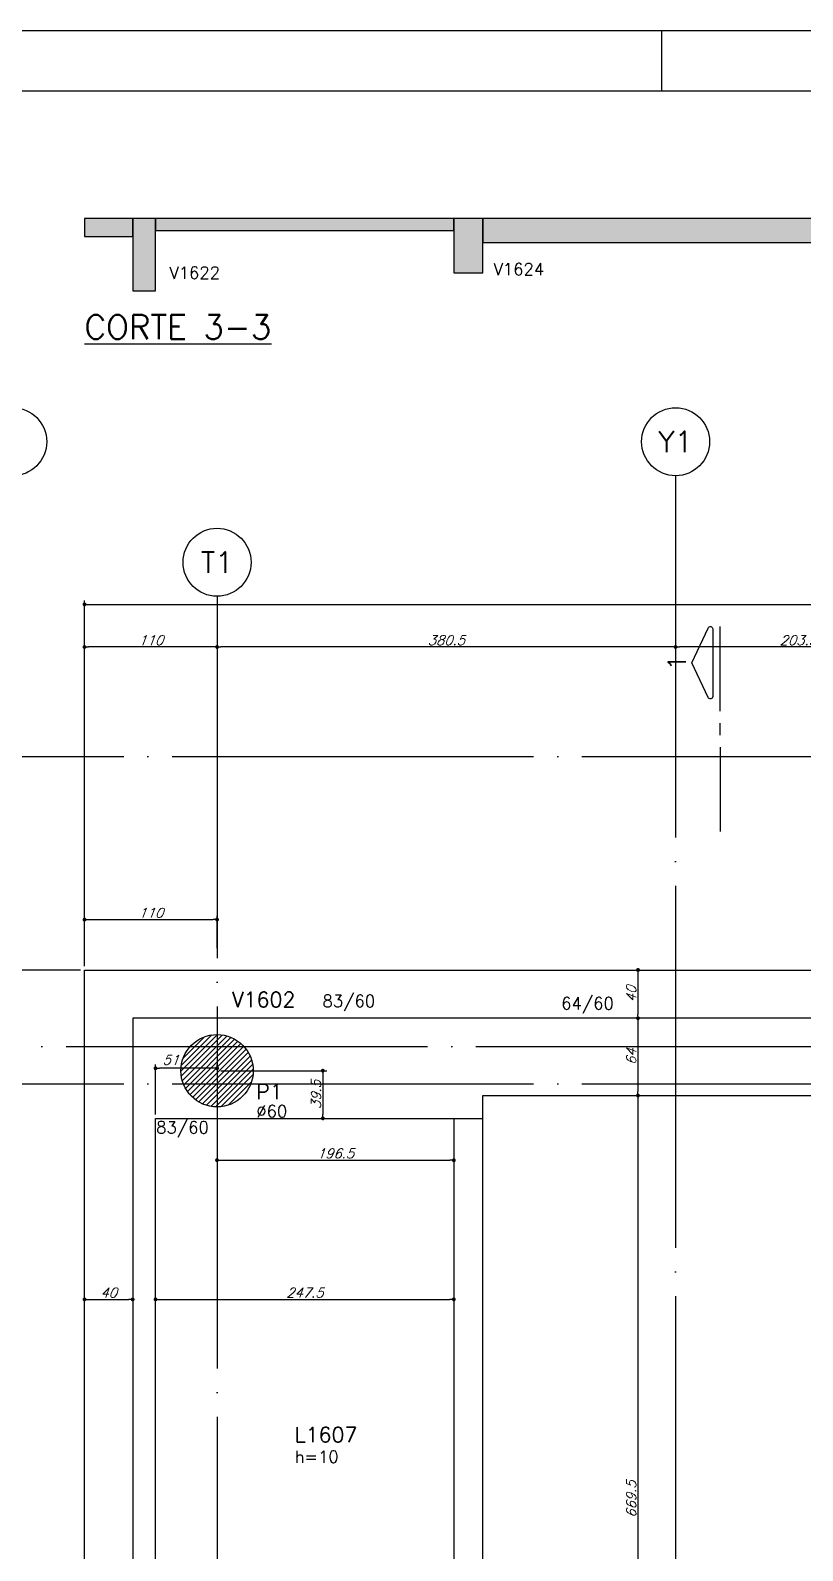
# Model space of a CAD drawing. Header units: millimetres. Extents: x -2368 to 4502, y -2283 to 2217.
# Drawn here: x -1245 to -604, y 957 to 2217 of the extents above; entities that cross this region are included whole.
import ezdxf
from ezdxf.enums import TextEntityAlignment as Align

# ---------------------------------------------------------------- set-up
doc = ezdxf.new("R2010")
doc.units = ezdxf.units.MM
doc.header["$LTSCALE"] = 50
doc.linetypes.add('EIXO', pattern=[6.8, 6, -0.4, 0, -0.4])
for name, color, linetype in [('F-CORTE', 4, 'Continuous'), ('F-CORTE-INDICAÇÃO', 4, 'Continuous'), ('F-COTAS', 106, 'Continuous'), ('F-EIXO', 12, 'EIXO'), ('F-LAJES', 3, 'Continuous'), ('F-LAJES-DIM', 2, 'Continuous'), ('F-LAJES-NOME', 4, 'Continuous'), ('F-MARGEM', 1, 'Continuous'), ('F-PILARES-DIM', 172, 'Continuous'), ('F-PILARES-HACH', 174, 'Continuous'), ('F-PILARES-NOME', 170, 'Continuous'), ('F-PILARES-S', 170, 'Continuous'), ('F-SOLIDO-CORTE', 71, 'Continuous'), ('F-TEXTO', 6, 'Continuous'), ('F-TEXTO-YELLOW', 2, 'Continuous'), ('F-VIGAS', 3, 'Continuous'), ('F-VIGAS-DIM', 2, 'Continuous'), ('F-VIGAS-NOME', 4, 'Continuous')]:
    doc.layers.add(name, color=color, linetype=linetype)
doc.styles.add('CP-TEXT-INCL', font='romans.shx', dxfattribs={"oblique": 20})
doc.styles.add('MCP', font='romans.shx')
doc.styles.add('ROMANS', font='romans.shx')
doc.dimstyles.new('CP-COTAS-50', dxfattribs={"dimscale": 0.64, "dimtxt": 12.5, "dimasz": 5, "dimexe": 5, "dimexo": 5, "dimgap": 2.5, "dimtad": 1, "dimdec": 1, "dimdsep": 46, "dimtxsty": 'CP-TEXT-INCL', "dimblk1": 'DOT', "dimblk2": 'DOT', "dimsah": 1, "dimcen": 9, "dimclrd": 256, "dimclre": 256, "dimclrt": 256, "dimadec": 0, "dimazin": 0, "dimtfac": 1, "dimtdec": 1, "dimtmove": 2, "dimatfit": 3, "dimldrblk": 'DOT', "dimfxl": 0, "dimtolj": 1, "dimarcsym": 0})

# ---------------------------------------------------------------- blocks, each defined once
blk = doc.blocks.new('*U7')
at = {"layer": 'F-CORTE-INDICAÇÃO'}
for p, q in [((70, 0), (0, 0)), ((80, 0), (90, 0)), ((100, 0), (170, 0))]:
    blk.add_line(p, q, dxfattribs=at)
blk.add_lwpolyline([(112, 6, -0.802585), (111.2, 9.8), (140, 23.3), (168.8, 9.8, -0.802585), (168, 6)], format="xyb", close=True, dxfattribs=at)
at = {"layer": 'F-CORTE-INDICAÇÃO', "style": 'ROMANS'}
blk.add_attdef('CORTE', text='', height=15, dxfattribs=at).set_placement((140, 35.8), align=Align.MIDDLE_CENTER)
at = {"layer": 'F-CORTE-INDICAÇÃO', "color": 2, "style": 'ROMANS'}
blk.add_attdef('FOLHA', text='', height=12, dxfattribs=at).set_placement((140, -10), align=Align.MIDDLE_CENTER)
blk = doc.blocks.new('*U12')
at = {"layer": 'F-EIXO'}
blk.add_line((0, 0), (4857.5, 0), dxfattribs=at)
at = {"layer": 'F-TEXTO', "style": 'ROMANS'}
blk.add_attdef('EIXO', text='', height=17.5, dxfattribs=at).set_placement((-28.2, 0), align=Align.MIDDLE_CENTER)
blk = doc.blocks.new('*U13')
at = {"layer": 'F-EIXO'}
blk.add_line((0, 0), (4945.5, 0), dxfattribs=at)
at = {"layer": 'F-TEXTO', "style": 'ROMANS'}
blk.add_attdef('EIXO', text='', height=17.5, dxfattribs=at).set_placement((-28.2, 0), align=Align.MIDDLE_CENTER)
blk = doc.blocks.new('*U19')
at = {"layer": 'F-EIXO'}
blk.add_line((0, 0), (0, -2828.6), dxfattribs=at)
at = {"layer": 'F-EIXO', "color": 2, "linetype": 'Continuous'}
blk.add_circle((0, 28.2), 28.2, dxfattribs=at)
at = {"layer": 'F-TEXTO', "style": 'ROMANS'}
blk.add_attdef('EIXO', text='', height=17.5, rotation=360, dxfattribs=at).set_placement((0, 28.2), align=Align.MIDDLE_CENTER)
blk = doc.blocks.new('*U20')
at = {"layer": 'F-EIXO'}
blk.add_line((0, 0), (0, -2728.6), dxfattribs=at)
at = {"layer": 'F-EIXO', "color": 2, "linetype": 'Continuous'}
blk.add_circle((0, 28.2), 28.2, dxfattribs=at)
at = {"layer": 'F-TEXTO', "style": 'ROMANS'}
blk.add_attdef('EIXO', text='', height=17.5, rotation=360, dxfattribs=at).set_placement((0, 28.2), align=Align.MIDDLE_CENTER)
blk = doc.blocks.new('_DOT')
at = {"color": 0, "linetype": 'ByBlock'}
blk.add_line((-0.5, 0), (-1, 0), dxfattribs=at)
at = {"color": 0, "linetype": 'ByBlock', "const_width": 0.5}
blk.add_lwpolyline([(-0.25, 0, 1), (0.25, 0, 1)], format="xyb", close=True, dxfattribs=at)
blk = doc.blocks.new('*D62')
at = {"layer": 'DEFPOINTS', "color": 0, "transparency": 16777216}
for p in [(-1200, 1164.9), (-1160, 1164.9), (-1160, 1164.9)]:
    blk.add_point(p, dxfattribs=at)
at = {"layer": 'F-COTAS', "lineweight": -2, "transparency": 16777216}
blk.add_line((-1196.8, 1164.9), (-1163.2, 1164.9), dxfattribs=at)
at = {"layer": 'F-COTAS', "lineweight": -2, "transparency": 16777216, "xscale": 3.2, "yscale": 3.2, "zscale": 3.2, "rotation": 180}
blk.add_blockref('_DOT', (-1200, 1164.9), dxfattribs=at)
at = {"layer": 'F-COTAS', "lineweight": -2, "transparency": 16777216, "xscale": 3.2, "yscale": 3.2, "zscale": 3.2}
blk.add_blockref('_DOT', (-1160, 1164.9), dxfattribs=at)
at = {"layer": 'F-COTAS', "transparency": 16777216, "insert": (-1180, 1170.5), "char_height": 8, "attachment_point": 5, "style": 'CP-TEXT-INCL'}
blk.add_mtext('\\A1;40', dxfattribs=at)
blk = doc.blocks.new('*D63')
at = {"layer": 'DEFPOINTS', "color": 0, "transparency": 16777216}
for p in [(-1141, 1164.9), (-893.5, 1164.9), (-893.5, 1164.9)]:
    blk.add_point(p, dxfattribs=at)
at = {"layer": 'F-COTAS', "lineweight": -2, "transparency": 16777216}
blk.add_line((-1137.8, 1164.9), (-896.7, 1164.9), dxfattribs=at)
at = {"layer": 'F-COTAS', "lineweight": -2, "transparency": 16777216, "xscale": 3.2, "yscale": 3.2, "zscale": 3.2, "rotation": 180}
blk.add_blockref('_DOT', (-1141, 1164.9), dxfattribs=at)
at = {"layer": 'F-COTAS', "lineweight": -2, "transparency": 16777216, "xscale": 3.2, "yscale": 3.2, "zscale": 3.2}
blk.add_blockref('_DOT', (-893.5, 1164.9), dxfattribs=at)
at = {"layer": 'F-COTAS', "transparency": 16777216, "insert": (-1017.2, 1170.5), "char_height": 8, "attachment_point": 5, "style": 'CP-TEXT-INCL'}
blk.add_mtext('\\A1;247.5', dxfattribs=at)
blk = doc.blocks.new('*D70')
at = {"layer": 'DEFPOINTS', "color": 0, "transparency": 16777216}
for p in [(-740.7, 1438), (-740.7, 1398), (-740.7, 1398)]:
    blk.add_point(p, dxfattribs=at)
at = {"layer": 'F-COTAS', "lineweight": -2, "transparency": 16777216}
blk.add_line((-740.7, 1434.8), (-740.7, 1401.2), dxfattribs=at)
at = {"layer": 'F-COTAS', "lineweight": -2, "transparency": 16777216, "xscale": 3.2, "yscale": 3.2, "zscale": 3.2}
for p, rotation in [((-740.7, 1438), 90), ((-740.7, 1398), 270)]:
    blk.add_blockref('_DOT', p, dxfattribs=dict(at, rotation=rotation))
at = {"layer": 'F-COTAS', "transparency": 16777216, "insert": (-746.3, 1418), "char_height": 8, "attachment_point": 5, "rotation": 90, "style": 'CP-TEXT-INCL'}
blk.add_mtext('\\A1;40', dxfattribs=at)
blk = doc.blocks.new('*D71')
at = {"layer": 'DEFPOINTS', "color": 0, "transparency": 16777216}
for p in [(-740.7, 1398), (-740.7, 1334), (-740.7, 1334)]:
    blk.add_point(p, dxfattribs=at)
at = {"layer": 'F-COTAS', "lineweight": -2, "transparency": 16777216}
blk.add_line((-740.7, 1394.8), (-740.7, 1337.2), dxfattribs=at)
at = {"layer": 'F-COTAS', "lineweight": -2, "transparency": 16777216, "xscale": 3.2, "yscale": 3.2, "zscale": 3.2}
for p, rotation in [((-740.7, 1398), 90), ((-740.7, 1334), 270)]:
    blk.add_blockref('_DOT', p, dxfattribs=dict(at, rotation=rotation))
at = {"layer": 'F-COTAS', "transparency": 16777216, "insert": (-746.3, 1366), "char_height": 8, "attachment_point": 5, "rotation": 90, "style": 'CP-TEXT-INCL'}
blk.add_mtext('\\A1;64', dxfattribs=at)
blk = doc.blocks.new('*D72')
at = {"layer": 'DEFPOINTS', "color": 0, "transparency": 16777216}
for p in [(-740.7, 1334), (-740.7, 664.5), (-740.7, 664.5)]:
    blk.add_point(p, dxfattribs=at)
at = {"layer": 'F-COTAS', "lineweight": -2, "transparency": 16777216}
blk.add_line((-740.7, 1330.8), (-740.7, 667.7), dxfattribs=at)
at = {"layer": 'F-COTAS', "lineweight": -2, "transparency": 16777216, "xscale": 3.2, "yscale": 3.2, "zscale": 3.2}
for p, rotation in [((-740.7, 1334), 90), ((-740.7, 664.5), 270)]:
    blk.add_blockref('_DOT', p, dxfattribs=dict(at, rotation=rotation))
at = {"layer": 'F-COTAS', "transparency": 16777216, "insert": (-746.3, 999.2), "char_height": 8, "attachment_point": 5, "rotation": 90, "style": 'CP-TEXT-INCL'}
blk.add_mtext('\\A1;669.5', dxfattribs=at)
blk = doc.blocks.new('*D117')
at = {"layer": 'DEFPOINTS', "color": 0, "transparency": 16777216}
for p in [(-1090, 1354.5), (-893.5, 1295.4), (-893.5, 1280.3)]:
    blk.add_point(p, dxfattribs=at)
at = {"layer": 'F-COTAS', "lineweight": -2, "transparency": 16777216}
for p, q in [((-1090, 1351.3), (-1090, 1277.1)), ((-893.5, 1292.2), (-893.5, 1277.1)), ((-1086.8, 1280.3), (-896.7, 1280.3))]:
    blk.add_line(p, q, dxfattribs=at)
at = {"layer": 'F-COTAS', "lineweight": -2, "transparency": 16777216, "xscale": 3.2, "yscale": 3.2, "zscale": 3.2, "rotation": 180}
blk.add_blockref('_DOT', (-1090, 1280.3), dxfattribs=at)
at = {"layer": 'F-COTAS', "lineweight": -2, "transparency": 16777216, "xscale": 3.2, "yscale": 3.2, "zscale": 3.2}
blk.add_blockref('_DOT', (-893.5, 1280.3), dxfattribs=at)
at = {"layer": 'F-COTAS', "transparency": 16777216, "insert": (-991.8, 1285.9), "char_height": 8, "attachment_point": 5, "style": 'CP-TEXT-INCL'}
blk.add_mtext('\\A1;196.5', dxfattribs=at)
blk = doc.blocks.new('*D118')
at = {"layer": 'DEFPOINTS', "color": 0, "transparency": 16777216}
for p in [(-1141, 1356.5), (-1090, 1354.5), (-1141, 1315)]:
    blk.add_point(p, dxfattribs=at)
at = {"layer": 'F-COTAS', "lineweight": -2, "transparency": 16777216}
for p, q in [((-1141, 1318.2), (-1141, 1359.7)), ((-1093.2, 1356.5), (-1137.8, 1356.5)), ((-1090, 1357.7), (-1090, 1359.7))]:
    blk.add_line(p, q, dxfattribs=at)
at = {"layer": 'F-COTAS', "lineweight": -2, "transparency": 16777216, "xscale": 3.2, "yscale": 3.2, "zscale": 3.2, "rotation": 180}
blk.add_blockref('_DOT', (-1141, 1356.5), dxfattribs=at)
at = {"layer": 'F-COTAS', "lineweight": -2, "transparency": 16777216, "xscale": 3.2, "yscale": 3.2, "zscale": 3.2}
blk.add_blockref('_DOT', (-1090, 1356.5), dxfattribs=at)
at = {"layer": 'F-COTAS', "transparency": 16777216, "insert": (-1128.4, 1363.5), "char_height": 8, "attachment_point": 5, "style": 'CP-TEXT-INCL'}
blk.add_mtext('\\A1;51', dxfattribs=at)
blk = doc.blocks.new('*D159')
at = {"layer": 'DEFPOINTS', "color": 0, "transparency": 16777216}
for p in [(-1090, 1354.5), (-1055.9, 1315), (-1002.2, 1315)]:
    blk.add_point(p, dxfattribs=at)
at = {"layer": 'F-COTAS', "lineweight": -2, "transparency": 16777216}
for p, q in [((-1086.8, 1354.5), (-999, 1354.5)), ((-1002.2, 1351.3), (-1002.2, 1318.2)), ((-1052.7, 1315), (-999, 1315))]:
    blk.add_line(p, q, dxfattribs=at)
at = {"layer": 'F-COTAS', "lineweight": -2, "transparency": 16777216, "xscale": 3.2, "yscale": 3.2, "zscale": 3.2}
for p, rotation in [((-1002.2, 1354.5), 90), ((-1002.2, 1315), 270)]:
    blk.add_blockref('_DOT', p, dxfattribs=dict(at, rotation=rotation))
at = {"layer": 'F-COTAS', "transparency": 16777216, "insert": (-1007.8, 1334.7), "char_height": 8, "attachment_point": 5, "rotation": 90, "style": 'CP-TEXT-INCL'}
blk.add_mtext('\\A1;39.5', dxfattribs=at)
blk = doc.blocks.new('*D176')
at = {"layer": 'DEFPOINTS', "color": 0, "transparency": 16777216}
for p in [(2835, 1741.136394), (2835, 1624.5), (-1200, 1438)]:
    blk.add_point(p, dxfattribs=at)
at = {"layer": 'F-COTAS', "lineweight": -2, "transparency": 16777216}
for p, q in [((-1200, 1441.2), (-1200, 1744.336394)), ((-1196.8, 1741.136394), (2831.8, 1741.136394)), ((2835, 1627.7), (2835, 1744.336394))]:
    blk.add_line(p, q, dxfattribs=at)
at = {"layer": 'F-COTAS', "lineweight": -2, "transparency": 16777216, "xscale": 3.2, "yscale": 3.2, "zscale": 3.2, "rotation": 180}
blk.add_blockref('_DOT', (-1200, 1741.136394), dxfattribs=at)
at = {"layer": 'F-COTAS', "lineweight": -2, "transparency": 16777216, "xscale": 3.2, "yscale": 3.2, "zscale": 3.2}
blk.add_blockref('_DOT', (2835, 1741.136394), dxfattribs=at)
at = {"layer": 'F-COTAS', "transparency": 16777216, "insert": (817.5, 1746.736394), "char_height": 8, "attachment_point": 5, "style": 'CP-TEXT-INCL'}
blk.add_mtext('\\A1;4035', dxfattribs=at)
blk = doc.blocks.new('*D192')
at = {"layer": 'DEFPOINTS', "color": 0, "transparency": 16777216}
for p in [(-709.5, 1705.8), (-709.5, 1705.8), (-506, 1705.8)]:
    blk.add_point(p, dxfattribs=at)
at = {"layer": 'F-COTAS', "lineweight": -2, "transparency": 16777216}
blk.add_line((-509.2, 1705.8), (-706.3, 1705.8), dxfattribs=at)
at = {"layer": 'F-COTAS', "lineweight": -2, "transparency": 16777216, "xscale": 3.2, "yscale": 3.2, "zscale": 3.2, "rotation": 180}
blk.add_blockref('_DOT', (-709.5, 1705.8), dxfattribs=at)
at = {"layer": 'F-COTAS', "lineweight": -2, "transparency": 16777216, "xscale": 3.2, "yscale": 3.2, "zscale": 3.2}
blk.add_blockref('_DOT', (-506, 1705.8), dxfattribs=at)
at = {"layer": 'F-COTAS', "transparency": 16777216, "insert": (-607.8, 1711.4), "char_height": 8, "attachment_point": 5, "style": 'CP-TEXT-INCL'}
blk.add_mtext('\\A1;203.5', dxfattribs=at)
blk = doc.blocks.new('*D193')
at = {"layer": 'DEFPOINTS', "color": 0, "transparency": 16777216}
for p in [(-1090, 1705.8), (-1090, 1705.8), (-709.5, 1705.8)]:
    blk.add_point(p, dxfattribs=at)
at = {"layer": 'F-COTAS', "lineweight": -2, "transparency": 16777216}
blk.add_line((-712.7, 1705.8), (-1086.8, 1705.8), dxfattribs=at)
at = {"layer": 'F-COTAS', "lineweight": -2, "transparency": 16777216, "xscale": 3.2, "yscale": 3.2, "zscale": 3.2, "rotation": 180}
blk.add_blockref('_DOT', (-1090, 1705.8), dxfattribs=at)
at = {"layer": 'F-COTAS', "lineweight": -2, "transparency": 16777216, "xscale": 3.2, "yscale": 3.2, "zscale": 3.2}
blk.add_blockref('_DOT', (-709.5, 1705.8), dxfattribs=at)
at = {"layer": 'F-COTAS', "transparency": 16777216, "insert": (-899.8, 1711.4), "char_height": 8, "attachment_point": 5, "style": 'CP-TEXT-INCL'}
blk.add_mtext('\\A1;380.5', dxfattribs=at)
blk = doc.blocks.new('*D194')
at = {"layer": 'DEFPOINTS', "color": 0, "transparency": 16777216}
for p in [(-1200, 1705.8), (-1090, 1705.8), (-1200, 1438)]:
    blk.add_point(p, dxfattribs=at)
at = {"layer": 'F-COTAS', "lineweight": -2, "transparency": 16777216}
for p, q in [((-1200, 1441.2), (-1200, 1709)), ((-1093.2, 1705.8), (-1196.8, 1705.8))]:
    blk.add_line(p, q, dxfattribs=at)
at = {"layer": 'F-COTAS', "lineweight": -2, "transparency": 16777216, "xscale": 3.2, "yscale": 3.2, "zscale": 3.2, "rotation": 180}
blk.add_blockref('_DOT', (-1200, 1705.8), dxfattribs=at)
at = {"layer": 'F-COTAS', "lineweight": -2, "transparency": 16777216, "xscale": 3.2, "yscale": 3.2, "zscale": 3.2}
blk.add_blockref('_DOT', (-1090, 1705.8), dxfattribs=at)
at = {"layer": 'F-COTAS', "transparency": 16777216, "insert": (-1145, 1711.4), "char_height": 8, "attachment_point": 5, "style": 'CP-TEXT-INCL'}
blk.add_mtext('\\A1;110', dxfattribs=at)
blk = doc.blocks.new('*D195')
at = {"layer": 'DEFPOINTS', "color": 0, "transparency": 16777216}
for p in [(-1090, 1479.8), (-1090, 1452.9), (-1200, 1438)]:
    blk.add_point(p, dxfattribs=at)
at = {"layer": 'F-COTAS', "lineweight": -2, "transparency": 16777216}
for p, q in [((-1200, 1441.2), (-1200, 1483)), ((-1196.8, 1479.8), (-1093.2, 1479.8)), ((-1090, 1456.1), (-1090, 1483))]:
    blk.add_line(p, q, dxfattribs=at)
at = {"layer": 'F-COTAS', "lineweight": -2, "transparency": 16777216, "xscale": 3.2, "yscale": 3.2, "zscale": 3.2, "rotation": 180}
blk.add_blockref('_DOT', (-1200, 1479.8), dxfattribs=at)
at = {"layer": 'F-COTAS', "lineweight": -2, "transparency": 16777216, "xscale": 3.2, "yscale": 3.2, "zscale": 3.2}
blk.add_blockref('_DOT', (-1090, 1479.8), dxfattribs=at)
at = {"layer": 'F-COTAS', "transparency": 16777216, "insert": (-1145, 1485.4), "char_height": 8, "attachment_point": 5, "style": 'CP-TEXT-INCL'}
blk.add_mtext('\\A1;110', dxfattribs=at)
blk = doc.blocks.new('*D226')
at = {"layer": 'DEFPOINTS', "color": 0, "transparency": 16777216}
for p in [(-1720, 1438), (-1200, 1438), (-1389, -579)]:
    blk.add_point(p, dxfattribs=at)
at = {"layer": 'F-COTAS', "lineweight": -2, "transparency": 16777216}
for p, q in [((-1203.2, 1438), (-1723.2, 1438)), ((-1720, -575.8), (-1720, 1434.8)), ((-1392.2, -579), (-1723.2, -579))]:
    blk.add_line(p, q, dxfattribs=at)
at = {"layer": 'F-COTAS', "lineweight": -2, "transparency": 16777216, "xscale": 3.2, "yscale": 3.2, "zscale": 3.2}
for p, rotation in [((-1720, 1438), 90), ((-1720, -579), 270)]:
    blk.add_blockref('_DOT', p, dxfattribs=dict(at, rotation=rotation))
at = {"layer": 'F-COTAS', "transparency": 16777216, "insert": (-1725.6, 429.5), "char_height": 8, "attachment_point": 5, "rotation": 90, "style": 'CP-TEXT-INCL'}
blk.add_mtext('\\A1;2017', dxfattribs=at)
blk = doc.blocks.new('A0-1L_900')
at = {"layer": 'F-MARGEM', "color": 2}
blk.add_line((32.95, 89), (32.95, 90), dxfattribs=at)
blk.add_lwpolyline([(0, 0), (0, 90), (137.4, 90), (137.4, 0)], close=True, dxfattribs=at)
at = {"layer": 'F-MARGEM', "color": 7}
blk.add_lwpolyline([(2.5, 89), (136.4, 89), (136.4, 1), (2.5, 1)], close=True, dxfattribs=at)

msp = doc.modelspace()

# ---------------------------------------------------------------- hatches: boundary and pattern name
at = {"layer": 'F-COTAS'}
h = msp.add_hatch(dxfattribs=at)
h.set_pattern_fill('ANSI32', color=256)
h.paths.add_polyline_path([(-1131.585, 2008.59), (-1081.823, 2008.59), (-1081.823, 2023.59), (-1131.585, 2023.59)], flags=9)
h = msp.add_hatch(dxfattribs=at)
h.set_pattern_fill('ANSI32', color=256)
h.paths.add_polyline_path([(-862.549, 2011.556), (-812.311, 2011.556), (-812.311, 2026.556), (-862.549, 2026.556)], flags=9)
h = msp.add_hatch(dxfattribs=at)
h.set_pattern_fill('ANSI32', color=256)
h.paths.add_polyline_path([(-1209, 1951.09), (-1019.714, 1951.09), (-1019.714, 1987.09), (-1209, 1987.09)], flags=9)
h = msp.add_hatch(dxfattribs=at)
h.set_pattern_fill('ANSI32', color=256)
h.paths.add_polyline_path([(-1080.025, 1404.154), (-1017.823, 1404.154), (-1017.823, 1422.904), (-1080.025, 1422.904)], flags=9)
h = msp.add_hatch(dxfattribs=at)
h.set_pattern_fill('ANSI32', color=256)
h.paths.add_polyline_path([(-1004.876, 1400.136), (-951.543, 1400.136), (-951.543, 1422.993), (-1004.876, 1422.993)], flags=9)
h = msp.add_hatch(dxfattribs=at)
h.set_pattern_fill('ANSI32', color=256)
h.paths.add_polyline_path([(-806.338, 1398.209), (-753.48, 1398.209), (-753.48, 1421.066), (-806.338, 1421.066)], flags=9)
h = msp.add_hatch(dxfattribs=at)
h.set_pattern_fill('ANSI32', color=256)
h.paths.add_polyline_path([(-1058.203, 1327.772), (-1035.286, 1327.772), (-1035.286, 1346.522), (-1058.203, 1346.522)], flags=9)
h = msp.add_hatch(dxfattribs=at)
h.set_pattern_fill('ANSI32', color=256)
h.paths.add_polyline_path([(-1058.53, 1313.397), (-1028.292, 1313.397), (-1028.292, 1328.397), (-1058.53, 1328.397)], flags=9)
h = msp.add_hatch(dxfattribs=at)
h.set_pattern_fill('ANSI32', color=256)
h.paths.add_polyline_path([(-1142.879, 1295.357), (-1089.545, 1295.357), (-1089.545, 1318.214), (-1142.879, 1318.214)], flags=9)
h = msp.add_hatch(dxfattribs=at)
h.set_pattern_fill('ANSI32', color=256)
h.paths.add_polyline_path([(-1026.267, 1043.323), (-966.446, 1043.323), (-966.446, 1062.073), (-1026.267, 1062.073)], flags=9)
h = msp.add_hatch(dxfattribs=at)
h.set_pattern_fill('ANSI32', color=256)
h.paths.add_polyline_path([(-1026.118, 1026.948), (-983.975, 1026.948), (-983.975, 1041.948), (-1026.118, 1041.948)], flags=9)
at = {"layer": 'F-PILARES-HACH', "linetype": 'Continuous'}
h = msp.add_hatch(dxfattribs=at)
h.set_pattern_fill('ANSI31', color=256, style=0)
edge = h.paths.add_edge_path()
edge.add_arc((-1090, 1354.5), 30, 0, 360)
at = {"layer": 'F-SOLIDO-CORTE', "linetype": 'Continuous'}
for points in [[(-1200, 2061.09), (-1200, 2059.546), (-1200, 2053.584), (-1200, 2046.09), (-1195.884, 2046.09), (-1179.984, 2046.09), (-1160, 2046.09), (-1160, 2047.633), (-1160, 2053.168), (-1160, 2061.09), (-1179.984, 2061.09), (-1184.1, 2061.09)], [(-1160, 2054.916), (-1160, 2037.037), (-1160, 2001.09), (-1148.617, 2001.09), (-1146.662, 2001.09), (-1141, 2001.09), (-1141, 2007.264), (-1141, 2025.143), (-1141, 2061.09), (-1142.955, 2061.09), (-1148.617, 2061.09), (-1160, 2061.09)], [(-945.254, 2061.09), (-1066.975, 2061.09), (-1077.597, 2061.09), (-1109.405, 2061.09), (-1109.671, 2061.09), (-1110.442, 2061.09), (-1141, 2061.09), (-1141, 2060.061), (-1141, 2057.081), (-1141, 2051.09), (-1110.442, 2051.09), (-1110.182, 2051.09), (-1109.405, 2051.09), (-1098.782, 2051.09), (-1066.975, 2051.09), (-945.254, 2051.09), (-937.461, 2051.09), (-915.358, 2051.09), (-909.671, 2051.09), (-893.541, 2051.09), (-893.5, 2051.09), (-893.5, 2052.043), (-893.5, 2054.895), (-893.5, 2061.09), (-893.541, 2061.09), (-899.228, 2061.09), (-915.358, 2061.09), (-922.842, 2061.09)], [(-893.5, 2056.803), (-893.5, 2043.966), (-893.5, 2016.09), (-878.633, 2016.09), (-876.346, 2016.09), (-869.5, 2016.09), (-869.5, 2020.377), (-869.5, 2033.214), (-869.5, 2061.09), (-871.787, 2061.09), (-878.633, 2061.09), (-893.5, 2061.09)], [(-367.353, 2061.09), (-498.563, 2061.09), (-546.112, 2061.09), (-853.973, 2061.09), (-857.689, 2061.09), (-869.5, 2061.09), (-869.5, 2059.184), (-869.5, 2053.128), (-869.5, 2041.09), (-865.784, 2041.09), (-853.973, 2041.09), (-546.112, 2041.09), (-498.563, 2041.09), (-367.353, 2041.09), (-270.304, 2041.09), (-61, 2041.09), (-61, 2044.839), (-61, 2052.923), (-61, 2061.09), (-134.311, 2061.09)]]:
    msp.add_hatch(color=256, dxfattribs=at).paths.add_polyline_path(points, flags=16)

# ---------------------------------------------------------------- linework, layer by layer
at = {"layer": 'F-CORTE', "linetype": 'Continuous'}
for p, q in [((-945.254, 2061.09), (-1200, 2061.09)), ((-1200, 2061.09), (-1200, 2046.09)), ((-893.5, 2061.09), (-945.254, 2061.09)), ((-878.633, 2061.09), (-893.5, 2061.09)), ((-871.787, 2061.09), (-878.633, 2061.09)), ((-869.5, 2061.09), (-871.787, 2061.09)), ((-367.353, 2061.09), (-869.5, 2061.09)), ((-1200, 2046.09), (-1195.884, 2046.09)), ((-1195.884, 2046.09), (-1179.984, 2046.09)), ((-1179.984, 2046.09), (-1160, 2046.09)), ((-1160, 2046.09), (-1160, 2001.09)), ((-1141, 2025.143), (-1141, 2051.09)), ((-1141, 2051.09), (-1110.442, 2051.09)), ((-1110.442, 2051.09), (-1110.182, 2051.09)), ((-1110.182, 2051.09), (-1109.405, 2051.09)), ((-1109.405, 2051.09), (-1098.782, 2051.09)), ((-1098.782, 2051.09), (-1066.975, 2051.09)), ((-1066.975, 2051.09), (-945.254, 2051.09)), ((-945.254, 2051.09), (-937.461, 2051.09)), ((-937.461, 2051.09), (-915.358, 2051.09)), ((-915.358, 2051.09), (-909.671, 2051.09)), ((-909.671, 2051.09), (-893.541, 2051.09)), ((-893.541, 2051.09), (-893.5, 2051.09)), ((-893.5, 2051.09), (-893.5, 2016.09)), ((-869.5, 2033.214), (-869.5, 2041.09)), ((-869.5, 2041.09), (-865.784, 2041.09)), ((-869.5, 2020.377), (-869.5, 2033.214)), ((-865.784, 2041.09), (-853.973, 2041.09)), ((-853.973, 2041.09), (-546.112, 2041.09)), ((-1141, 2007.264), (-1141, 2025.143)), ((-869.5, 2016.09), (-869.5, 2020.377)), ((-1141, 2001.09), (-1141, 2007.264)), ((-893.5, 2016.09), (-878.633, 2016.09)), ((-878.633, 2016.09), (-876.346, 2016.09)), ((-876.346, 2016.09), (-869.5, 2016.09)), ((-1160, 2001.09), (-1148.617, 2001.09)), ((-1148.617, 2001.09), (-1146.662, 2001.09)), ((-1146.662, 2001.09), (-1141, 2001.09))]:
    msp.add_line(p, q, dxfattribs=at)
at = {"layer": 'F-LAJES', "linetype": 'Continuous'}
for p, q in [((-1200, 682.5), (-1200, 1438)), ((-1200, 1438), (1081, 1438))]:
    msp.add_line(p, q, dxfattribs=at)
at = {"layer": 'F-PILARES-S', "linetype": 'Continuous'}
msp.add_circle((-1090, 1354.5), 30, dxfattribs=at)
at = {"layer": 'F-SOLIDO-CORTE', "linetype": 'Continuous'}
for points in [[(-1200, 2061.09), (-1200, 2059.547), (-1200, 2053.584), (-1200, 2046.09), (-1195.884, 2046.09), (-1179.984, 2046.09), (-1160, 2046.09), (-1160, 2047.633), (-1160, 2053.168), (-1160, 2061.09), (-1179.984, 2061.09), (-1184.1, 2061.09), (-1200, 2061.09)], [(-1160, 2054.916), (-1160, 2037.037), (-1160, 2001.09), (-1148.617, 2001.09), (-1146.662, 2001.09), (-1141, 2001.09), (-1141, 2007.264), (-1141, 2025.143), (-1141, 2061.09), (-1142.955, 2061.09), (-1148.617, 2061.09), (-1160, 2061.09), (-1160, 2054.916)], [(-945.253, 2061.09), (-1066.974, 2061.09), (-1077.597, 2061.09), (-1109.405, 2061.09), (-1109.671, 2061.09), (-1110.442, 2061.09), (-1141, 2061.09), (-1141, 2060.061), (-1141, 2057.081), (-1141, 2051.09), (-1110.442, 2051.09), (-1110.182, 2051.09), (-1109.405, 2051.09), (-1098.782, 2051.09), (-1066.974, 2051.09), (-945.253, 2051.09), (-937.461, 2051.09), (-915.358, 2051.09), (-909.671, 2051.09), (-893.541, 2051.09), (-893.5, 2051.09), (-893.5, 2052.043), (-893.5, 2054.895), (-893.5, 2061.09), (-893.541, 2061.09), (-899.228, 2061.09), (-915.358, 2061.09), (-922.842, 2061.09), (-945.253, 2061.09)], [(-893.5, 2056.803), (-893.5, 2043.966), (-893.5, 2016.09), (-878.633, 2016.09), (-876.346, 2016.09), (-869.5, 2016.09), (-869.5, 2020.377), (-869.5, 2033.214), (-869.5, 2061.09), (-871.787, 2061.09), (-878.633, 2061.09), (-893.5, 2061.09), (-893.5, 2056.803)], [(-367.353, 2061.09), (-498.563, 2061.09), (-546.112, 2061.09), (-853.973, 2061.09), (-857.689, 2061.09), (-869.5, 2061.09), (-869.5, 2059.185), (-869.5, 2053.128), (-869.5, 2041.09), (-865.784, 2041.09), (-853.973, 2041.09), (-546.112, 2041.09), (-498.563, 2041.09), (-367.353, 2041.09), (-270.304, 2041.09), (-61, 2041.09), (-61, 2044.839), (-61, 2052.923), (-61, 2061.09), (-134.311, 2061.09), (-367.353, 2061.09)]]:
    msp.add_lwpolyline(points, dxfattribs=at)
at = {"layer": 'F-VIGAS'}
for points in [[(-1160, 1398), (-1160, 697.5)], [(-1089.995, 1398), (-1160, 1398)], [(-881.5, 1398), (-1089.995, 1398)], [(-318.5, 1398), (-881.5, 1398)], [(-869.5, 664.5), (-869.5, 1334)], [(-869.5, 1334), (-358, 1334)], [(-1141, 697.5), (-1141, 1315)], [(-1141, 1315), (-1089.995, 1315)], [(-1089.995, 1315), (-869.5, 1315)], [(-893.5, 1315), (-893.5, 664.5)]]:
    msp.add_lwpolyline(points, dxfattribs=at)

# ---------------------------------------------------------------- block references
at = {"layer": 'F-CORTE-INDICAÇÃO', "linetype": 'Continuous'}
ref = msp.add_blockref('*U7', (-672.644, 1552.732), dxfattribs=dict(at, rotation=90))
ref.add_attrib('CORTE', '1', dxfattribs={"height": 15, "rotation": 90, "style": 'ROMANS'}).set_placement((-708.408, 1692.732), align=Align.MIDDLE_CENTER)
at = {"layer": 'F-EIXO', "linetype": 'Continuous'}
for name, p in [('*U19', (-1259.5, 1847.82)), ('*U12', (-1807.517, 1615)), ('*U13', (-1895.471, 1374.5)), ('*U12', (-1807.517, 1343.5))]:
    msp.add_blockref(name, p, dxfattribs=at)
for name, p, values in [('*U19', (-709.5, 1847.82), {'EIXO': 'Y1'}), ('*U20', (-1090, 1747.82), {'EIXO': 'T1'})]:
    msp.add_blockref(name, p, dxfattribs=at).add_auto_attribs(values)
at = {"layer": 'F-MARGEM', "linetype": 'Continuous', "xscale": 50, "yscale": 50, "zscale": 50}
msp.add_blockref('A0-1L_900', (-2368.283, -2282.993), dxfattribs=at)

# ---------------------------------------------------------------- texts
at = {"layer": 'F-CORTE', "color": 6, "linetype": 'Continuous', "style": 'MCP'}
msp.add_text('%%UCORTE 3-3', height=20, dxfattribs=at).set_placement((-1200, 1961.09))
at = {"layer": 'F-LAJES-DIM', "linetype": 'Continuous', "style": 'MCP'}
msp.add_text('h=10', height=10, dxfattribs=at).set_placement((-1025.523, 1029.448))
at = {"layer": 'F-LAJES-NOME', "linetype": 'Continuous', "style": 'MCP'}
msp.add_text('L1607', height=12.5, dxfattribs=at).set_placement((-1025.523, 1046.448))
at = {"layer": 'F-PILARES-DIM', "linetype": 'Continuous', "style": 'MCP'}
msp.add_text('%%c60', height=10, dxfattribs=at).set_placement((-1057.459, 1315.897))
at = {"layer": 'F-PILARES-NOME', "linetype": 'Continuous', "style": 'MCP'}
msp.add_text('P1', height=12.5, dxfattribs=at).set_placement((-1057.459, 1330.897))
at = {"layer": 'F-TEXTO-YELLOW', "linetype": 'Continuous', "style": 'MCP'}
for s, p in [('V1622', (-1129.561, 2011.09)), ('V1624', (-860.526, 2014.056))]:
    msp.add_text(s, height=10, dxfattribs=at).set_placement(p)
at = {"layer": 'F-VIGAS-DIM', "linetype": 'Continuous', "style": 'MCP'}
for s, p in [('83/60', (-1002.495, 1407.279)), ('64/60', (-804.433, 1405.352)), ('83/60', (-1140.498, 1302.5))]:
    msp.add_text(s, height=10, dxfattribs=at).set_placement(p)
at = {"layer": 'F-VIGAS-NOME', "linetype": 'Continuous', "style": 'MCP'}
msp.add_text('V1602', height=12.5, dxfattribs=at).set_placement((-1077.495, 1407.279))

# ---------------------------------------------------------------- dimensions: what is measured, and where the dimension line sits
at = {"layer": 'F-COTAS'}
for base, p1, p2, picture, middle in [((2835, 1741.136), (-1200, 1438), (2835, 1624.5), '*D176', (817.5, 1746.736)), ((-1200, 1705.838), (-1090, 1705.838), (-1200, 1438), '*D194', (-1145, 1711.438)), ((-1090, 1705.838), (-709.5, 1705.838), (-1090, 1705.838), '*D193', (-899.75, 1711.438)), ((-709.5, 1705.838), (-506, 1705.838), (-709.5, 1705.838), '*D192', (-607.75, 1711.438)), ((-1090, 1479.785), (-1200, 1438), (-1090, 1452.897), '*D195', (-1145, 1485.385)), ((-893.5, 1280.28), (-1090, 1354.5), (-893.5, 1295.442), '*D117', (-991.75, 1285.88))]:
    dim = msp.add_linear_dim(base=base, p1=p1, p2=p2, dimstyle='CP-COTAS-50', dxfattribs=at)
    dim.commit()
    dim.dimension.update_dxf_attribs({"geometry": picture, "text_midpoint": middle})
for base, p1, p2, angle, picture, middle in [((-1720.011, 1438), (-1389, -579), (-1200, 1438), 90, '*D226', (-1725.611, 429.5)), ((-740.749, 1334), (-740.749, 1398), (-740.749, 1334), 90, '*D71', (-746.349, 1366)), ((-1002.171, 1315), (-1090, 1354.5), (-1055.88, 1315), 90, '*D159', (-1007.771, 1334.75)), ((-740.749, 664.5), (-740.749, 1334), (-740.749, 664.5), 90, '*D72', (-746.349, 999.25)), ((-893.5, 1164.911), (-1141, 1164.911), (-893.5, 1164.911), 180, '*D63', (-1017.25, 1170.511))]:
    dim = msp.add_linear_dim(base=base, p1=p1, p2=p2, angle=angle, dimstyle='CP-COTAS-50', dxfattribs=at)
    dim.commit()
    dim.dimension.update_dxf_attribs({"geometry": picture, "text_midpoint": middle})
for p1, p2, picture, middle in [((-740.749, 1438), (-740.749, 1398), '*D70', (-746.349, 1418)), ((-1200, 1164.911), (-1160, 1164.911), '*D62', (-1180, 1170.511))]:
    dim = msp.add_aligned_dim(p1=p1, p2=p2, distance=0, dimstyle='CP-COTAS-50', dxfattribs=at)
    dim.commit()
    dim.dimension.update_dxf_attribs({"geometry": picture, "text_midpoint": middle})
dim = msp.add_linear_dim(base=(-1141, 1356.47), p1=(-1090, 1354.5), p2=(-1141, 1315), dimstyle='CP-COTAS-50', dxfattribs=at)
dim.commit()
dim.dimension.update_dxf_attribs({"geometry": '*D118', "text_midpoint": (-1128.36, 1363.47), "dimtype": 160})

doc.saveas('drawing.dxf')
